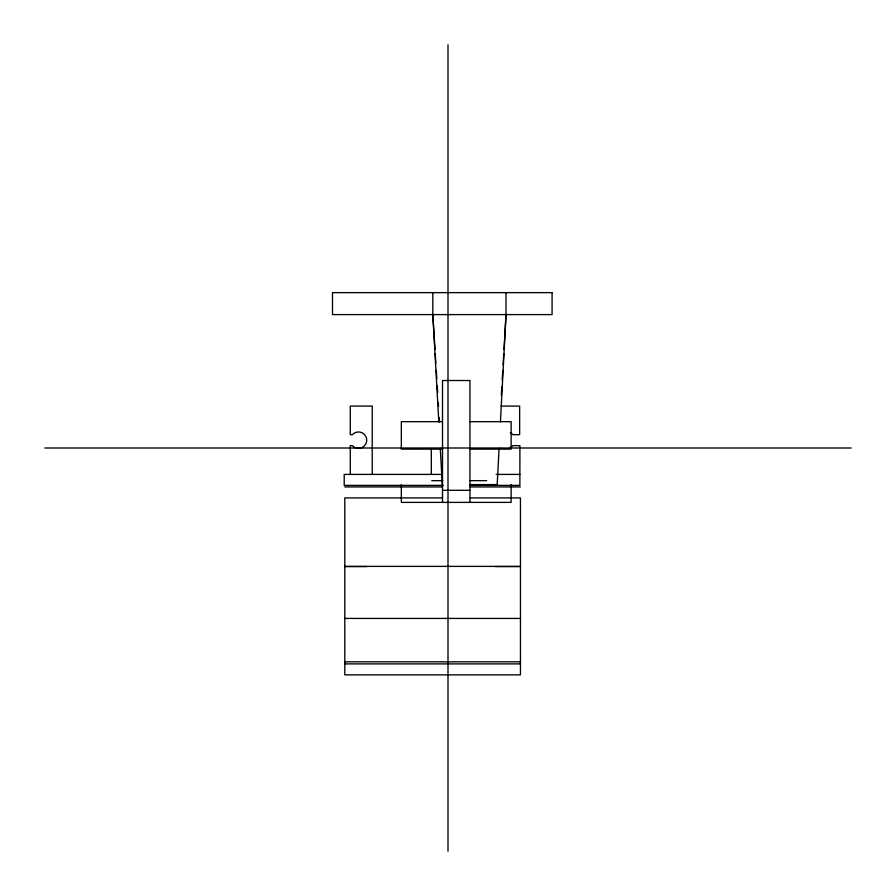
<?xml version="1.0" encoding="UTF-8"?>
<svg xmlns="http://www.w3.org/2000/svg" width="896" height="896" viewBox="0 0 896 896"><rect width="100%" height="100%" fill="white"/><g stroke="black" fill="none" stroke-linecap="round" stroke-linejoin="round"><path stroke-width="1.34" d="M499.072 448.347L497.19 484.579L469.739 484.579M500.45 421.882L506.016 314.597L506.016 292.634M501.323 395.349L501.805 386.994M502.208 380.038L502.779 370.294M503.104 364.717L503.754 353.584M504 349.406L506.016 314.597M500.998 406.078L519.646 406.078L519.646 434.683L512.859 434.683A8.232 8.232 0 0 0 510.384 432.79M442.512 421.68L401.341 421.68L401.341 449.131L442.512 449.131M469.952 421.68L511.123 421.68L511.123 449.131L469.952 449.131M44.8 448L851.2 448M442.299 474.41L344.21 474.41L344.21 485.386L443.195 485.386M496.171 474.41L519.904 474.41M431.771 480.659L442.747 480.659M470.198 480.659L486.662 480.659M469.683 485.386L519.87 485.386L519.904 445.659L512.859 445.659A8.232 8.232 0 0 1 510.059 447.698M344.792 486.942L442.378 486.942M470.266 486.942L520.453 486.942M442.512 490.302L469.952 490.302M442.378 497.918L344.792 497.918L344.792 674.867L520.453 674.867L520.453 497.918L470.266 497.918M344.792 566.384L520.453 566.384M344.792 566.574L366.744 566.574M495.13 566.574L520.453 566.574M344.792 618.43L520.453 618.43M344.792 661.819L520.453 661.819M344.792 663.891L520.453 663.891M432.824 292.634L432.824 314.597L434.997 349.406M435.254 353.584L435.859 363.328M436.296 370.294L436.822 378.638M437.259 385.605L437.685 392.571M438.301 402.315L438.558 406.493M439.253 417.626L439.51 421.803M432.824 314.597L438.805 421.882M440.272 448.347L442.299 484.579M511.123 484.546L511.123 502.387L401.341 502.387L401.341 484.546M469.952 502.387L469.952 380.509L442.512 380.509L442.512 502.387M448 44.8L448 851.2M431.312 448.504L431.312 474.41M372.232 474.41L372.232 406.078L350.28 406.078L350.28 434.683L352.374 434.683A8.232 8.232 0 0 1 364.224 434.235A8.232 8.232 0 0 1 364.224 446.096A8.232 8.232 0 0 1 352.374 445.659L350.28 445.659L350.28 474.41M552.082 292.634L332.506 292.634L332.506 314.597L552.082 314.597L552.082 292.634"/></g></svg>
